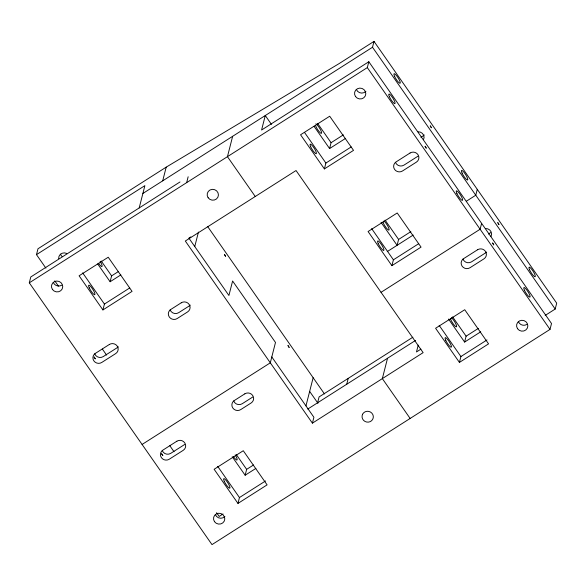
<?xml version="1.0" encoding="UTF-8"?>
<svg xmlns="http://www.w3.org/2000/svg" width="586" height="586" viewBox="0 0 586 586"><rect width="100%" height="100%" fill="white"/><g stroke="black" fill="none" stroke-linecap="round" stroke-linejoin="round"><path stroke-width="0.88" d="M271.457 124.386L265.275 115.53L261.583 130.019L368.821 61.742L551.514 323.523L550.012 329.398L211.993 544.614L29.3 282.833L30.794 276.958L179.99 181.968M45.898 268.132L36.486 254.646L37.98 248.772L166.197 167.142L339.038 63.647L374.007 41.386L556.7 303.167L555.206 309.042L545.178 315.429M102.924 309.928L132.062 291.374L108.234 257.232L79.095 275.786L102.924 309.928L104.425 304.061L129.726 287.946M97.679 263.927L110.109 281.741L111.604 275.874L118.511 271.479M139.197 207.942L144.881 185.63L36.486 254.646M162.703 180.84L166.197 167.142M186.656 182.642L188.15 176.767M194.757 246.545L198.449 232.056M232.642 136.311L227.449 156.667L255.254 196.508M237.96 503.425L267.099 484.871L243.271 450.722L214.132 469.276L237.96 503.425L239.454 497.551L265.531 480.952M232.195 456.684L245.146 475.239L246.64 469.364L253.54 464.976M324.388 168.922L353.526 150.368L329.698 116.226L300.559 134.78L324.388 168.922L325.889 163.055L351.19 146.94M314.037 126.298L329.581 148.566L331.075 142.698L343.345 134.883M29.3 282.833L367.319 67.61L368.821 61.742M142.889 193.453L372.513 47.254L374.007 41.386M305.958 405.893L313.144 377.706M312.404 423.143L423.136 352.64L296.047 170.533L185.315 241.029L312.404 423.143L313.906 417.276L271.801 356.947M317.597 402.787L319.092 396.92L412.888 337.199M346.736 384.233L348.231 378.366M391.902 265.67L421.048 247.116L397.213 212.974L368.074 231.529L391.902 265.67L393.404 259.803L418.712 243.688M410.859 231.631L398.59 239.447L397.096 245.314L381.032 222.306M387.529 358.258L382.343 378.615L410.141 418.455M418.214 345.147L416.478 351.966L420.924 349.131M477.268 189.351L475.773 195.219L466.449 201.159M481.611 223.361L480.117 229.236L381.039 292.319M459.424 362.419L488.563 343.865L464.735 309.723L435.596 328.27L459.424 362.419L460.918 356.544L486.988 339.946M448.554 319.055L464.61 342.063L466.104 336.188L478.374 328.38M110.109 281.741L120.848 274.907M189.3 237.879L190.824 236.912M329.581 148.566L345.681 138.318M420.909 137.285L423.114 135.879A5.655 5.421 14.3 0 0 424.213 134.956M417.928 156.235L403.944 165.142A5.655 5.421 14.3 0 1 395.44 162.278M387.273 251.57L413.196 235.059M142.09 444.452L270.307 362.822L275.493 342.466L232.605 281.002L228.914 295.483L188.89 238.136M488.424 234.034L490.636 232.627M252.669 397.074L242.179 403.754A5.655 5.421 14.3 0 1 233.675 400.89M184.722 444.452L170.731 453.359A5.655 5.421 14.3 0 1 162.234 450.495M307.753 409.057L415.547 340.422M245.146 475.239L255.877 468.404M464.61 342.063L480.718 331.808M223.017 513.981L219.179 516.434L216.586 512.721M372.513 47.254L555.206 309.042M367.319 67.61L550.012 329.398M317.605 123.397L331.075 142.698M385.119 220.146L398.59 239.447M452.641 316.894L466.104 336.188M304.647 132.619L325.889 163.055M371.649 228.621L393.404 259.803M439.163 325.369L460.918 356.544M207.583 226.445L324.468 393.938M309.65 391.404L317.942 403.285M101.246 261.026L111.604 275.874M236.283 454.524L246.64 469.364M82.663 272.878L104.425 304.061M217.699 466.375L239.454 497.551M54.784 280.87L58.446 286.115M102.374 349.066L106.557 355.057M169.837 445.726L174.02 451.725M118.306 346.78A5.655 5.421 14.3 0 1 117.207 347.703L103.217 356.61A5.655 5.421 14.3 0 1 94.712 353.746M224.921 516.442A5.655 5.421 14.3 0 1 215.318 514.508M61.786 285.177A5.655 5.421 14.3 0 1 53.282 282.313M190.223 305.101A5.655 5.421 14.3 0 1 189.124 306.024L178.635 312.697A5.655 5.421 14.3 0 1 170.13 309.833M526.88 324.417A5.655 5.421 14.3 0 1 518.376 321.553M462.955 259.019A5.655 5.421 14.3 0 0 471.459 261.883L485.442 252.984A5.655 5.421 14.3 0 0 486.541 252.061M365.935 91.299A5.655 5.421 14.3 0 1 356.339 89.358M58.666 258.602A5.655 5.421 14.3 0 1 66.745 253.46M100.155 261.4A5.655 1.201 57.5 0 1 102.045 266.454A5.655 1.201 57.5 0 1 98.543 263.304M62.109 256.485A5.655 5.421 14.3 0 1 60.468 254.126M235.184 454.897A5.655 1.201 57.5 0 1 237.074 459.951A5.655 1.201 57.5 0 1 233.58 456.794M485.538 228.518A5.655 5.421 14.3 0 1 491.046 236.4M451.484 317.729A5.655 1.201 57.5 0 1 456.135 324.534A5.655 1.201 57.5 0 1 454.941 325.948A5.655 1.201 57.5 0 1 450.495 318.894M418.023 131.769A5.655 5.421 14.3 0 1 423.524 139.658M315.861 123.836A5.655 1.201 57.5 0 1 320.762 130.29A5.655 1.201 57.5 0 1 320.146 132.685A5.655 1.201 57.5 0 1 315.458 125.397M383.962 220.981A5.655 1.201 57.5 0 1 388.621 227.786A5.655 1.201 57.5 0 1 387.427 229.199A5.655 1.201 57.5 0 1 382.98 222.145M94.119 357.057L95.276 358.8L94.119 357.057M161.633 453.798L162.798 455.549L161.633 453.798M362.602 414.258L362.141 415.599A5.655 5.421 14.3 0 0 366.638 422.037A5.655 5.421 14.3 0 0 373.231 417.84A5.655 5.421 14.3 0 0 368.733 411.401L367.268 411.291A5.655 5.421 14.3 0 0 362.602 414.258M224.467 254.536L225.581 256.338L224.541 254.551M430.292 125.939L431.406 127.741L430.292 125.939M425.106 146.295L426.212 148.097L425.106 146.295M288.012 345.594L289.125 347.395L288.012 345.594M497.807 222.687L498.92 224.489L497.807 222.687M492.621 243.044L493.734 244.845L492.621 243.044M109.355 344.473L95.364 353.373A5.655 5.421 14.3 0 0 93.885 360.895A5.655 5.421 14.3 0 0 101.722 362.478L115.706 353.578A5.655 5.421 14.3 0 0 117.193 346.055A5.655 5.421 14.3 0 0 109.355 344.473M410.075 152.997L396.092 161.904A5.655 5.421 14.3 0 0 394.605 169.427A5.655 5.421 14.3 0 0 402.443 171.009L416.434 162.102A5.655 5.421 14.3 0 0 417.921 154.587A5.655 5.421 14.3 0 0 410.075 152.997M181.272 302.786L170.782 309.467A5.655 5.421 14.3 0 0 169.303 316.989A5.655 5.421 14.3 0 0 177.14 318.572L187.63 311.891A5.655 5.421 14.3 0 0 189.117 304.368A5.655 5.421 14.3 0 0 181.272 302.786M244.823 393.843L234.327 400.524A5.655 5.421 14.3 0 0 232.847 408.046A5.655 5.421 14.3 0 0 240.685 409.629L251.174 402.948A5.655 5.421 14.3 0 0 252.661 395.425A5.655 5.421 14.3 0 0 244.823 393.843M176.869 441.214L162.886 450.121A5.655 5.421 14.3 0 0 161.399 457.644A5.655 5.421 14.3 0 0 169.237 459.226L183.228 450.319A5.655 5.421 14.3 0 0 184.707 442.804A5.655 5.421 14.3 0 0 176.869 441.214M477.597 249.746L463.607 258.653A5.655 5.421 14.3 0 0 462.12 266.176A5.655 5.421 14.3 0 0 469.965 267.758L483.948 258.851A5.655 5.421 14.3 0 0 485.435 251.328A5.655 5.421 14.3 0 0 477.597 249.746M224.262 481.304A5.655 1.201 57.5 0 0 229.756 488.219A5.655 1.201 57.5 0 0 226.357 480.725A5.655 1.201 57.5 0 0 224.262 481.304M89.233 287.807A5.655 1.201 57.5 0 0 94.727 294.721A5.655 1.201 57.5 0 0 91.321 287.228A5.655 1.201 57.5 0 0 89.233 287.807M214.491 521.657A5.655 5.421 14.3 0 0 224.233 521.144A5.655 5.421 14.3 0 0 218.732 513.263A5.655 5.421 14.3 0 0 214.491 521.657M52.447 289.462A5.655 5.421 14.3 0 0 62.189 288.949A5.655 5.421 14.3 0 0 56.688 281.068A5.655 5.421 14.3 0 0 52.447 289.462M445.726 340.298A5.655 1.201 57.5 0 0 451.22 347.212A5.655 1.201 57.5 0 0 447.821 339.719A5.655 1.201 57.5 0 0 445.726 340.298M378.212 243.549A5.655 1.201 57.5 0 0 383.705 250.464A5.655 1.201 57.5 0 0 380.299 242.97A5.655 1.201 57.5 0 0 378.212 243.549M456.89 193.453A5.655 1.201 57.5 0 0 462.383 200.375A5.655 1.201 57.5 0 0 458.977 192.875A5.655 1.201 57.5 0 0 456.89 193.453M310.697 146.8A5.655 1.201 57.5 0 0 316.191 153.715A5.655 1.201 57.5 0 0 312.785 146.222A5.655 1.201 57.5 0 0 310.697 146.8M389.375 96.712A5.655 1.201 57.5 0 0 394.869 103.627A5.655 1.201 57.5 0 0 391.463 96.133A5.655 1.201 57.5 0 0 389.375 96.712M524.404 290.202A5.655 1.201 57.5 0 0 529.898 297.117A5.655 1.201 57.5 0 0 526.499 289.623A5.655 1.201 57.5 0 0 524.404 290.202M208.133 197.738A5.655 5.421 14.3 0 0 217.875 197.226A5.655 5.421 14.3 0 0 212.374 189.344A5.655 5.421 14.3 0 0 208.133 197.738M517.541 328.702A5.655 5.421 14.3 0 0 527.29 328.189A5.655 5.421 14.3 0 0 521.782 320.308A5.655 5.421 14.3 0 0 517.541 328.702M355.504 96.507A5.655 5.421 14.3 0 0 365.246 96.001A5.655 5.421 14.3 0 0 359.745 88.112A5.655 5.421 14.3 0 0 355.504 96.507M529.59 269.846A5.655 1.201 57.5 0 0 535.091 276.76A5.655 1.201 57.5 0 0 531.685 269.267A5.655 1.201 57.5 0 0 529.59 269.846M394.561 76.356A5.655 1.201 57.5 0 0 400.055 83.271A5.655 1.201 57.5 0 0 396.656 75.777A5.655 1.201 57.5 0 0 394.561 76.356M462.076 173.104A5.655 1.201 57.5 0 0 467.569 180.019A5.655 1.201 57.5 0 0 464.171 172.526A5.655 1.201 57.5 0 0 462.076 173.104"/></g></svg>
